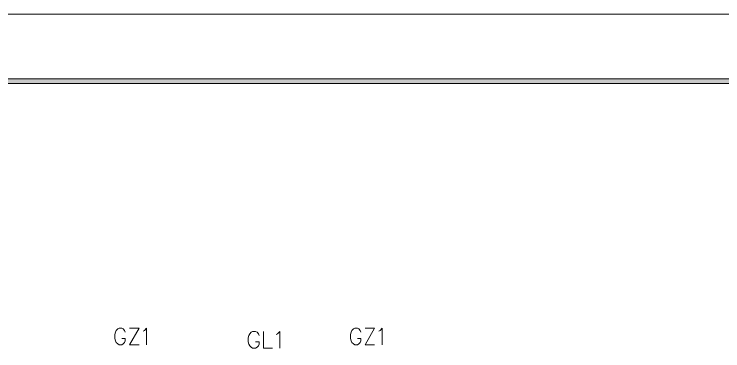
# Model space of a CAD drawing. Header units: millimetres. Extents: x 0 to 586, y 0 to 414.
# Drawn here: x 245.1 to 349.5, y 364.4 to 414.1 of the extents above; entities that cross this region are included whole.
import ezdxf

# ---------------------------------------------------------------- set-up
doc = ezdxf.new("R2010")
doc.units = ezdxf.units.MM

msp = doc.modelspace()

# ---------------------------------------------------------------- hatches: boundary and pattern name
h = msp.add_hatch(color=0)
h.dxf.hatch_style = 2
h.paths.add_polyline_path([(576.117861, 404.569083), (575.429944, 403.877639), (24.994306, 403.877639), (24.302861, 404.569083)])

# ---------------------------------------------------------------- linework, layer by layer
at = {"color": 0, "lineweight": 0}
for points in [[(0, 0), (585.632278, 0), (585.632278, 414.0835), (0, 414.0835)], [(576.117861, 404.569083), (575.429944, 403.877639), (24.994306, 403.877639), (24.302861, 404.569083)]]:
    msp.add_lwpolyline(points, close=True, dxfattribs=at)
for points in [[(261.471833, 367.206389), (261.369528, 367.44275), (261.164917, 367.675583), (260.963833, 367.792), (260.558139, 367.792), (260.357056, 367.675583), (260.152444, 367.44275), (260.053667, 367.206389), (259.951361, 366.853611), (259.951361, 366.268), (260.053667, 365.915222), (260.152444, 365.682389), (260.357056, 365.446028), (260.558139, 365.329611), (260.963833, 365.329611), (261.164917, 365.446028), (261.369528, 365.682389), (261.471833, 365.915222), (261.471833, 366.268), (260.963833, 366.268)], [(262.078611, 367.792), (263.496778, 367.792), (262.078611, 365.329611), (263.496778, 365.329611)], [(264.103556, 367.322806), (264.304639, 367.44275), (264.608028, 367.792), (264.608028, 365.329611)], [(296.192222, 367.206389), (296.089917, 367.44275), (295.888833, 367.675583), (295.68775, 367.792), (295.282056, 367.792), (295.077444, 367.675583), (294.876361, 367.44275), (294.774056, 367.206389), (294.675278, 366.853611), (294.675278, 366.268), (294.774056, 365.915222), (294.876361, 365.682389), (295.077444, 365.446028), (295.282056, 365.329611), (295.68775, 365.329611), (295.888833, 365.446028), (296.089917, 365.682389), (296.192222, 365.915222), (296.192222, 366.268), (295.68775, 366.268)], [(296.799, 367.792), (298.217167, 367.792), (296.799, 365.329611), (298.217167, 365.329611)], [(298.827472, 367.322806), (299.028556, 367.44275), (299.331944, 367.792), (299.331944, 365.329611)], [(281.20975, 366.7125), (281.100389, 366.948861), (280.885194, 367.181694), (280.666472, 367.301639), (280.232556, 367.301639), (280.017361, 367.181694), (279.802167, 366.948861), (279.692806, 366.7125), (279.583444, 366.36325), (279.583444, 365.774111), (279.692806, 365.421333), (279.802167, 365.1885), (280.017361, 364.952139), (280.232556, 364.835722), (280.666472, 364.835722), (280.885194, 364.952139), (281.100389, 365.1885), (281.20975, 365.421333), (281.20975, 365.774111), (280.666472, 365.774111)], [(281.858861, 367.301639), (281.858861, 364.835722), (283.160611, 364.835722)], [(283.700361, 366.832444), (283.919083, 366.948861), (284.243639, 367.301639), (284.243639, 364.835722)]]:
    msp.add_lwpolyline(points, dxfattribs=at)

doc.saveas('drawing.dxf')
